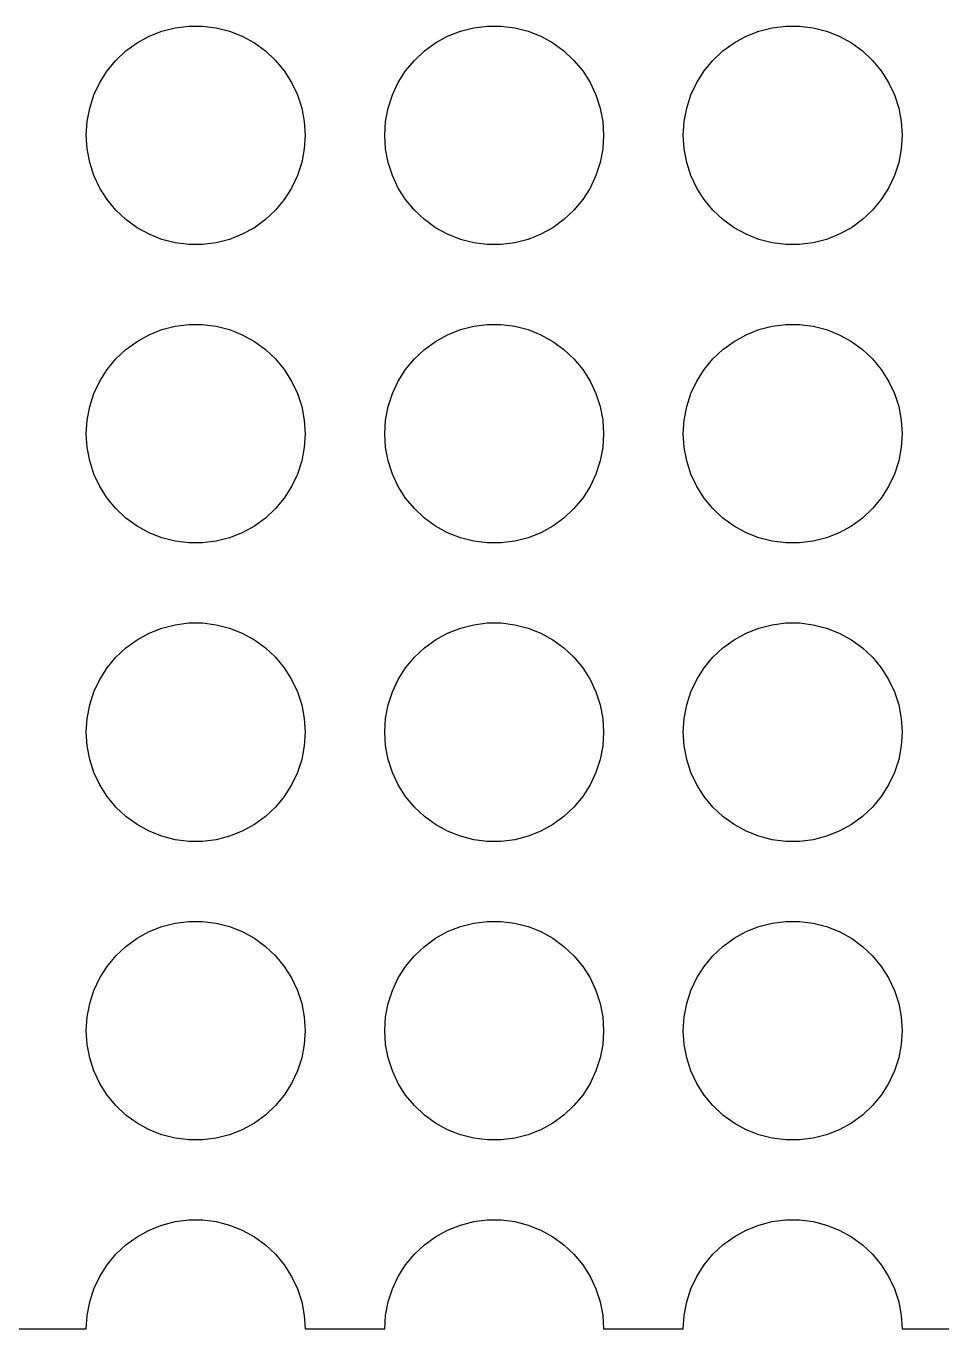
# Model space of a CAD drawing. Header units: metres. Extents: x -98 to 98, y -142 to 142.
# Drawn here: x -46 to 0, y -142.5 to -77 of the extents above; entities that cross this region are included whole.
import ezdxf

# ---------------------------------------------------------------- set-up
doc = ezdxf.new("R2010")
doc.units = ezdxf.units.M

msp = doc.modelspace()

# ---------------------------------------------------------------- linework, layer by layer
for p, q in [((-39.1996, -77.2692), (-38.5306, -77.0974)), ((-38.5306, -77.0974), (-37.8453, -77.0108)), ((-37.8453, -77.0108), (-37.1546, -77.0108)), ((-37.1546, -77.0108), (-36.4694, -77.0974)), ((-36.4694, -77.0974), (-35.8004, -77.2692)), ((-24.1996, -77.2692), (-23.5306, -77.0974)), ((-23.5306, -77.0974), (-22.8453, -77.0108)), ((-22.8453, -77.0108), (-22.1546, -77.0108)), ((-22.1546, -77.0108), (-21.4694, -77.0974)), ((-21.4694, -77.0974), (-20.8004, -77.2692)), ((-9.19958, -77.2692), (-8.53059, -77.0974)), ((-8.53059, -77.0974), (-7.84534, -77.0108)), ((-7.84534, -77.0108), (-7.15465, -77.0108)), ((-7.15465, -77.0108), (-6.46939, -77.0974)), ((-6.46939, -77.0974), (-5.8004, -77.2692)), ((-41.0058, -78.2622), (-40.447, -77.8562)), ((-40.447, -77.8562), (-39.8418, -77.5235)), ((-39.8418, -77.5235), (-39.1996, -77.2692)), ((-35.8004, -77.2692), (-35.1582, -77.5235)), ((-35.1582, -77.5235), (-34.5529, -77.8562)), ((-34.5529, -77.8562), (-33.9942, -78.2622)), ((-26.0058, -78.2622), (-25.447, -77.8562)), ((-25.447, -77.8562), (-24.8418, -77.5235)), ((-24.8418, -77.5235), (-24.1996, -77.2692)), ((-20.8004, -77.2692), (-20.1582, -77.5235)), ((-20.1582, -77.5235), (-19.5529, -77.8562)), ((-19.5529, -77.8562), (-18.9942, -78.2622)), ((-11.0058, -78.2622), (-10.447, -77.8562)), ((-10.447, -77.8562), (-9.84178, -77.5235)), ((-9.84178, -77.5235), (-9.19958, -77.2692)), ((-5.8004, -77.2692), (-5.1582, -77.5235)), ((-5.1582, -77.5235), (-4.55295, -77.8562)), ((-4.55295, -77.8562), (-3.99416, -78.2622)), ((-41.5093, -78.735), (-41.0058, -78.2622)), ((-33.9942, -78.2622), (-33.4907, -78.735)), ((-26.5093, -78.735), (-26.0058, -78.2622)), ((-18.9942, -78.2622), (-18.4907, -78.735)), ((-11.5093, -78.735), (-11.0058, -78.2622)), ((-3.99416, -78.2622), (-3.49066, -78.735)), ((-41.9496, -79.2672), (-41.5093, -78.735)), ((-33.4907, -78.735), (-33.0504, -79.2672)), ((-26.9496, -79.2672), (-26.5093, -78.735)), ((-18.4907, -78.735), (-18.0504, -79.2672)), ((-11.9496, -79.2672), (-11.5093, -78.735)), ((-3.49066, -78.735), (-3.0504, -79.2672)), ((-42.6138, -80.4753), (-42.3197, -79.8504)), ((-42.3197, -79.8504), (-41.9496, -79.2672)), ((-33.0504, -79.2672), (-32.6803, -79.8504)), ((-32.6803, -79.8504), (-32.3862, -80.4753)), ((-27.6138, -80.4753), (-27.3197, -79.8504)), ((-27.3197, -79.8504), (-26.9496, -79.2672)), ((-18.0504, -79.2672), (-17.6803, -79.8504)), ((-17.6803, -79.8504), (-17.3862, -80.4753)), ((-12.6138, -80.4753), (-12.3197, -79.8504)), ((-12.3197, -79.8504), (-11.9496, -79.2672)), ((-3.0504, -79.2672), (-2.68031, -79.8504)), ((-2.68031, -79.8504), (-2.38622, -80.4753)), ((-42.8272, -81.1322), (-42.6138, -80.4753)), ((-32.3862, -80.4753), (-32.1728, -81.1322)), ((-27.8272, -81.1322), (-27.6138, -80.4753)), ((-17.3862, -80.4753), (-17.1728, -81.1322)), ((-12.8272, -81.1322), (-12.6138, -80.4753)), ((-2.38622, -80.4753), (-2.17279, -81.1322)), ((-42.9566, -81.8107), (-42.8272, -81.1322)), ((-32.1728, -81.1322), (-32.0434, -81.8107)), ((-27.9566, -81.8107), (-27.8272, -81.1322)), ((-17.1728, -81.1322), (-17.0434, -81.8107)), ((-12.9566, -81.8107), (-12.8272, -81.1322)), ((-2.17279, -81.1322), (-2.04337, -81.8107)), ((-43, -82.5), (-42.9566, -81.8107)), ((-32.0434, -81.8107), (-32, -82.5)), ((-28, -82.5), (-27.9566, -81.8107)), ((-17.0434, -81.8107), (-17, -82.5)), ((-13, -82.5), (-12.9566, -81.8107)), ((-2.04337, -81.8107), (-2, -82.5)), ((-42.9566, -83.1893), (-43, -82.5)), ((-32, -82.5), (-32.0434, -83.1893)), ((-27.9566, -83.1893), (-28, -82.5)), ((-17, -82.5), (-17.0434, -83.1893)), ((-12.9566, -83.1893), (-13, -82.5)), ((-2, -82.5), (-2.04337, -83.1893)), ((-42.8272, -83.8678), (-42.9566, -83.1893)), ((-32.0434, -83.1893), (-32.1728, -83.8678)), ((-27.8272, -83.8678), (-27.9566, -83.1893)), ((-17.0434, -83.1893), (-17.1728, -83.8678)), ((-12.8272, -83.8678), (-12.9566, -83.1893)), ((-2.04337, -83.1893), (-2.17279, -83.8678)), ((-42.6138, -84.5247), (-42.8272, -83.8678)), ((-32.1728, -83.8678), (-32.3862, -84.5247)), ((-27.6138, -84.5247), (-27.8272, -83.8678)), ((-17.1728, -83.8678), (-17.3862, -84.5247)), ((-12.6138, -84.5247), (-12.8272, -83.8678)), ((-2.17279, -83.8678), (-2.38622, -84.5247)), ((-42.3197, -85.1496), (-42.6138, -84.5247)), ((-32.3862, -84.5247), (-32.6803, -85.1496)), ((-27.3197, -85.1496), (-27.6138, -84.5247)), ((-17.3862, -84.5247), (-17.6803, -85.1496)), ((-12.3197, -85.1496), (-12.6138, -84.5247)), ((-2.38622, -84.5247), (-2.68031, -85.1496)), ((-41.9496, -85.7328), (-42.3197, -85.1496)), ((-41.5093, -86.265), (-41.9496, -85.7328)), ((-33.0504, -85.7328), (-33.4907, -86.265)), ((-32.6803, -85.1496), (-33.0504, -85.7328)), ((-26.9496, -85.7328), (-27.3197, -85.1496)), ((-26.5093, -86.265), (-26.9496, -85.7328)), ((-18.0504, -85.7328), (-18.4907, -86.265)), ((-17.6803, -85.1496), (-18.0504, -85.7328)), ((-11.9496, -85.7328), (-12.3197, -85.1496)), ((-11.5093, -86.265), (-11.9496, -85.7328)), ((-3.0504, -85.7328), (-3.49066, -86.265)), ((-2.68031, -85.1496), (-3.0504, -85.7328)), ((-41.0058, -86.7378), (-41.5093, -86.265)), ((-33.4907, -86.265), (-33.9942, -86.7378)), ((-26.0058, -86.7378), (-26.5093, -86.265)), ((-18.4907, -86.265), (-18.9942, -86.7378)), ((-11.0058, -86.7378), (-11.5093, -86.265)), ((-3.49066, -86.265), (-3.99416, -86.7378)), ((-40.447, -87.1438), (-41.0058, -86.7378)), ((-33.9942, -86.7378), (-34.5529, -87.1438)), ((-25.447, -87.1438), (-26.0058, -86.7378)), ((-18.9942, -86.7378), (-19.5529, -87.1438)), ((-10.447, -87.1438), (-11.0058, -86.7378)), ((-3.99416, -86.7378), (-4.55295, -87.1438)), ((-39.8418, -87.4765), (-40.447, -87.1438)), ((-39.1996, -87.7308), (-39.8418, -87.4765)), ((-38.5306, -87.9026), (-39.1996, -87.7308)), ((-35.8004, -87.7308), (-36.4694, -87.9026)), ((-35.1582, -87.4765), (-35.8004, -87.7308)), ((-34.5529, -87.1438), (-35.1582, -87.4765)), ((-24.8418, -87.4765), (-25.447, -87.1438)), ((-24.1996, -87.7308), (-24.8418, -87.4765)), ((-23.5306, -87.9026), (-24.1996, -87.7308)), ((-20.8004, -87.7308), (-21.4694, -87.9026)), ((-20.1582, -87.4765), (-20.8004, -87.7308)), ((-19.5529, -87.1438), (-20.1582, -87.4765)), ((-9.84178, -87.4765), (-10.447, -87.1438)), ((-9.19958, -87.7308), (-9.84178, -87.4765)), ((-8.53059, -87.9026), (-9.19958, -87.7308)), ((-5.8004, -87.7308), (-6.46939, -87.9026)), ((-5.1582, -87.4765), (-5.8004, -87.7308)), ((-4.55295, -87.1438), (-5.1582, -87.4765)), ((-37.8453, -87.9891), (-38.5306, -87.9026)), ((-37.1546, -87.9891), (-37.8453, -87.9891)), ((-36.4694, -87.9026), (-37.1546, -87.9891)), ((-22.8453, -87.9891), (-23.5306, -87.9026)), ((-22.1546, -87.9891), (-22.8453, -87.9891)), ((-21.4694, -87.9026), (-22.1546, -87.9891)), ((-7.84534, -87.9891), (-8.53059, -87.9026)), ((-7.15465, -87.9891), (-7.84534, -87.9891)), ((-6.46939, -87.9026), (-7.15465, -87.9891)), ((-39.8418, -92.5235), (-39.1996, -92.2692)), ((-39.1996, -92.2692), (-38.5306, -92.0974)), ((-38.5306, -92.0974), (-37.8453, -92.0108)), ((-37.8453, -92.0108), (-37.1546, -92.0108)), ((-37.1546, -92.0108), (-36.4694, -92.0974)), ((-36.4694, -92.0974), (-35.8004, -92.2692)), ((-35.8004, -92.2692), (-35.1582, -92.5235)), ((-24.8418, -92.5235), (-24.1996, -92.2692)), ((-24.1996, -92.2692), (-23.5306, -92.0974)), ((-23.5306, -92.0974), (-22.8453, -92.0108)), ((-22.8453, -92.0108), (-22.1546, -92.0108)), ((-22.1546, -92.0108), (-21.4694, -92.0974)), ((-21.4694, -92.0974), (-20.8004, -92.2692)), ((-20.8004, -92.2692), (-20.1582, -92.5235)), ((-9.84178, -92.5235), (-9.19958, -92.2692)), ((-9.19958, -92.2692), (-8.53059, -92.0974)), ((-8.53059, -92.0974), (-7.84534, -92.0108)), ((-7.84534, -92.0108), (-7.15465, -92.0108)), ((-7.15465, -92.0108), (-6.46939, -92.0974)), ((-6.46939, -92.0974), (-5.8004, -92.2692)), ((-5.8004, -92.2692), (-5.1582, -92.5235)), ((-41.0058, -93.2622), (-40.447, -92.8562)), ((-40.447, -92.8562), (-39.8418, -92.5235)), ((-35.1582, -92.5235), (-34.5529, -92.8562)), ((-34.5529, -92.8562), (-33.9942, -93.2622)), ((-26.0058, -93.2622), (-25.447, -92.8562)), ((-25.447, -92.8562), (-24.8418, -92.5235)), ((-20.1582, -92.5235), (-19.5529, -92.8562)), ((-19.5529, -92.8562), (-18.9942, -93.2622)), ((-11.0058, -93.2622), (-10.447, -92.8562)), ((-10.447, -92.8562), (-9.84178, -92.5235)), ((-5.1582, -92.5235), (-4.55295, -92.8562)), ((-4.55295, -92.8562), (-3.99416, -93.2622)), ((-41.5093, -93.735), (-41.0058, -93.2622)), ((-33.9942, -93.2622), (-33.4907, -93.735)), ((-26.5093, -93.735), (-26.0058, -93.2622)), ((-18.9942, -93.2622), (-18.4907, -93.735)), ((-11.5093, -93.735), (-11.0058, -93.2622)), ((-3.99416, -93.2622), (-3.49066, -93.735)), ((-42.3197, -94.8504), (-41.9496, -94.2672)), ((-41.9496, -94.2672), (-41.5093, -93.735)), ((-33.4907, -93.735), (-33.0504, -94.2672)), ((-33.0504, -94.2672), (-32.6803, -94.8504)), ((-27.3197, -94.8504), (-26.9496, -94.2672)), ((-26.9496, -94.2672), (-26.5093, -93.735)), ((-18.4907, -93.735), (-18.0504, -94.2672)), ((-18.0504, -94.2672), (-17.6803, -94.8504)), ((-12.3197, -94.8504), (-11.9496, -94.2672)), ((-11.9496, -94.2672), (-11.5093, -93.735)), ((-3.49066, -93.735), (-3.0504, -94.2672)), ((-3.0504, -94.2672), (-2.68031, -94.8504)), ((-42.6138, -95.4753), (-42.3197, -94.8504)), ((-32.6803, -94.8504), (-32.3862, -95.4753)), ((-27.6138, -95.4753), (-27.3197, -94.8504)), ((-17.6803, -94.8504), (-17.3862, -95.4753)), ((-12.6138, -95.4753), (-12.3197, -94.8504)), ((-2.68031, -94.8504), (-2.38622, -95.4753)), ((-42.8272, -96.1322), (-42.6138, -95.4753)), ((-32.3862, -95.4753), (-32.1728, -96.1322)), ((-27.8272, -96.1322), (-27.6138, -95.4753)), ((-17.3862, -95.4753), (-17.1728, -96.1322)), ((-12.8272, -96.1322), (-12.6138, -95.4753)), ((-2.38622, -95.4753), (-2.17279, -96.1322)), ((-42.9566, -96.8107), (-42.8272, -96.1322)), ((-32.1728, -96.1322), (-32.0434, -96.8107)), ((-27.9566, -96.8107), (-27.8272, -96.1322)), ((-17.1728, -96.1322), (-17.0434, -96.8107)), ((-12.9566, -96.8107), (-12.8272, -96.1322)), ((-2.17279, -96.1322), (-2.04337, -96.8107)), ((-43, -97.5), (-42.9566, -96.8107)), ((-32.0434, -96.8107), (-32, -97.5)), ((-28, -97.5), (-27.9566, -96.8107)), ((-17.0434, -96.8107), (-17, -97.5)), ((-13, -97.5), (-12.9566, -96.8107)), ((-2.04337, -96.8107), (-2, -97.5)), ((-42.9566, -98.1893), (-43, -97.5)), ((-32, -97.5), (-32.0434, -98.1893)), ((-27.9566, -98.1893), (-28, -97.5)), ((-17, -97.5), (-17.0434, -98.1893)), ((-12.9566, -98.1893), (-13, -97.5)), ((-2, -97.5), (-2.04337, -98.1893)), ((-42.8272, -98.8678), (-42.9566, -98.1893)), ((-32.0434, -98.1893), (-32.1728, -98.8678)), ((-27.8272, -98.8678), (-27.9566, -98.1893)), ((-17.0434, -98.1893), (-17.1728, -98.8678)), ((-12.8272, -98.8678), (-12.9566, -98.1893)), ((-2.04337, -98.1893), (-2.17279, -98.8678)), ((-42.6138, -99.5247), (-42.8272, -98.8678)), ((-32.1728, -98.8678), (-32.3862, -99.5247)), ((-27.6138, -99.5247), (-27.8272, -98.8678)), ((-17.1728, -98.8678), (-17.3862, -99.5247)), ((-12.6138, -99.5247), (-12.8272, -98.8678)), ((-2.17279, -98.8678), (-2.38622, -99.5247)), ((-42.3197, -100.15), (-42.6138, -99.5247)), ((-32.3862, -99.5247), (-32.6803, -100.15)), ((-27.3197, -100.15), (-27.6138, -99.5247)), ((-17.3862, -99.5247), (-17.6803, -100.15)), ((-12.3197, -100.15), (-12.6138, -99.5247)), ((-2.38622, -99.5247), (-2.68031, -100.15)), ((-41.9496, -100.733), (-42.3197, -100.15)), ((-32.6803, -100.15), (-33.0504, -100.733)), ((-26.9496, -100.733), (-27.3197, -100.15)), ((-17.6803, -100.15), (-18.0504, -100.733)), ((-11.9496, -100.733), (-12.3197, -100.15)), ((-2.68031, -100.15), (-3.0504, -100.733)), ((-41.5093, -101.265), (-41.9496, -100.733)), ((-33.0504, -100.733), (-33.4907, -101.265)), ((-26.5093, -101.265), (-26.9496, -100.733)), ((-18.0504, -100.733), (-18.4907, -101.265)), ((-11.5093, -101.265), (-11.9496, -100.733)), ((-3.0504, -100.733), (-3.49066, -101.265)), ((-41.0058, -101.738), (-41.5093, -101.265)), ((-33.4907, -101.265), (-33.9942, -101.738)), ((-26.0058, -101.738), (-26.5093, -101.265)), ((-18.4907, -101.265), (-18.9942, -101.738)), ((-11.0058, -101.738), (-11.5093, -101.265)), ((-3.49066, -101.265), (-3.99416, -101.738)), ((-40.447, -102.144), (-41.0058, -101.738)), ((-39.8418, -102.477), (-40.447, -102.144)), ((-34.5529, -102.144), (-35.1582, -102.477)), ((-33.9942, -101.738), (-34.5529, -102.144)), ((-25.447, -102.144), (-26.0058, -101.738)), ((-24.8418, -102.477), (-25.447, -102.144)), ((-19.5529, -102.144), (-20.1582, -102.477)), ((-18.9942, -101.738), (-19.5529, -102.144)), ((-10.447, -102.144), (-11.0058, -101.738)), ((-9.84178, -102.477), (-10.447, -102.144)), ((-4.55295, -102.144), (-5.1582, -102.477)), ((-3.99416, -101.738), (-4.55295, -102.144)), ((-39.1996, -102.731), (-39.8418, -102.477)), ((-38.5306, -102.903), (-39.1996, -102.731)), ((-35.8004, -102.731), (-36.4694, -102.903)), ((-35.1582, -102.477), (-35.8004, -102.731)), ((-24.1996, -102.731), (-24.8418, -102.477)), ((-23.5306, -102.903), (-24.1996, -102.731)), ((-20.8004, -102.731), (-21.4694, -102.903)), ((-20.1582, -102.477), (-20.8004, -102.731)), ((-9.19958, -102.731), (-9.84178, -102.477)), ((-8.53059, -102.903), (-9.19958, -102.731)), ((-5.8004, -102.731), (-6.46939, -102.903)), ((-5.1582, -102.477), (-5.8004, -102.731)), ((-37.8453, -102.989), (-38.5306, -102.903)), ((-37.1546, -102.989), (-37.8453, -102.989)), ((-36.4694, -102.903), (-37.1546, -102.989)), ((-22.8453, -102.989), (-23.5306, -102.903)), ((-22.1546, -102.989), (-22.8453, -102.989)), ((-21.4694, -102.903), (-22.1546, -102.989)), ((-7.84534, -102.989), (-8.53059, -102.903)), ((-7.15465, -102.989), (-7.84534, -102.989)), ((-6.46939, -102.903), (-7.15465, -102.989)), ((-39.8418, -107.523), (-39.1996, -107.269)), ((-39.1996, -107.269), (-38.5306, -107.097)), ((-38.5306, -107.097), (-37.8453, -107.011)), ((-37.8453, -107.011), (-37.1546, -107.011)), ((-37.1546, -107.011), (-36.4694, -107.097)), ((-36.4694, -107.097), (-35.8004, -107.269)), ((-35.8004, -107.269), (-35.1582, -107.523)), ((-24.8418, -107.523), (-24.1996, -107.269)), ((-24.1996, -107.269), (-23.5306, -107.097)), ((-23.5306, -107.097), (-22.8453, -107.011)), ((-22.8453, -107.011), (-22.1546, -107.011)), ((-22.1546, -107.011), (-21.4694, -107.097)), ((-21.4694, -107.097), (-20.8004, -107.269)), ((-20.8004, -107.269), (-20.1582, -107.523)), ((-9.84178, -107.523), (-9.19958, -107.269)), ((-9.19958, -107.269), (-8.53059, -107.097)), ((-8.53059, -107.097), (-7.84534, -107.011)), ((-7.84534, -107.011), (-7.15465, -107.011)), ((-7.15465, -107.011), (-6.46939, -107.097)), ((-6.46939, -107.097), (-5.8004, -107.269)), ((-5.8004, -107.269), (-5.1582, -107.523)), ((-41.0058, -108.262), (-40.447, -107.856)), ((-40.447, -107.856), (-39.8418, -107.523)), ((-35.1582, -107.523), (-34.5529, -107.856)), ((-34.5529, -107.856), (-33.9942, -108.262)), ((-26.0058, -108.262), (-25.447, -107.856)), ((-25.447, -107.856), (-24.8418, -107.523)), ((-20.1582, -107.523), (-19.5529, -107.856)), ((-19.5529, -107.856), (-18.9942, -108.262)), ((-11.0058, -108.262), (-10.447, -107.856)), ((-10.447, -107.856), (-9.84178, -107.523)), ((-5.1582, -107.523), (-4.55295, -107.856)), ((-4.55295, -107.856), (-3.99416, -108.262)), ((-41.5093, -108.735), (-41.0058, -108.262)), ((-33.9942, -108.262), (-33.4907, -108.735)), ((-26.5093, -108.735), (-26.0058, -108.262)), ((-18.9942, -108.262), (-18.4907, -108.735)), ((-11.5093, -108.735), (-11.0058, -108.262)), ((-3.99416, -108.262), (-3.49066, -108.735)), ((-42.3197, -109.85), (-41.9496, -109.267)), ((-41.9496, -109.267), (-41.5093, -108.735)), ((-33.4907, -108.735), (-33.0504, -109.267)), ((-33.0504, -109.267), (-32.6803, -109.85)), ((-27.3197, -109.85), (-26.9496, -109.267)), ((-26.9496, -109.267), (-26.5093, -108.735)), ((-18.4907, -108.735), (-18.0504, -109.267)), ((-18.0504, -109.267), (-17.6803, -109.85)), ((-12.3197, -109.85), (-11.9496, -109.267)), ((-11.9496, -109.267), (-11.5093, -108.735)), ((-3.49066, -108.735), (-3.0504, -109.267)), ((-3.0504, -109.267), (-2.68031, -109.85)), ((-42.6138, -110.475), (-42.3197, -109.85)), ((-32.6803, -109.85), (-32.3862, -110.475)), ((-27.6138, -110.475), (-27.3197, -109.85)), ((-17.6803, -109.85), (-17.3862, -110.475)), ((-12.6138, -110.475), (-12.3197, -109.85)), ((-2.68031, -109.85), (-2.38622, -110.475)), ((-42.8272, -111.132), (-42.6138, -110.475)), ((-32.3862, -110.475), (-32.1728, -111.132)), ((-27.8272, -111.132), (-27.6138, -110.475)), ((-17.3862, -110.475), (-17.1728, -111.132)), ((-12.8272, -111.132), (-12.6138, -110.475)), ((-2.38622, -110.475), (-2.17279, -111.132)), ((-42.9566, -111.811), (-42.8272, -111.132)), ((-32.1728, -111.132), (-32.0434, -111.811)), ((-27.9566, -111.811), (-27.8272, -111.132)), ((-17.1728, -111.132), (-17.0434, -111.811)), ((-12.9566, -111.811), (-12.8272, -111.132)), ((-2.17279, -111.132), (-2.04337, -111.811)), ((-43, -112.5), (-42.9566, -111.811)), ((-32.0434, -111.811), (-32, -112.5)), ((-28, -112.5), (-27.9566, -111.811)), ((-17.0434, -111.811), (-17, -112.5)), ((-13, -112.5), (-12.9566, -111.811)), ((-2.04337, -111.811), (-2, -112.5)), ((-42.9566, -113.189), (-43, -112.5)), ((-32, -112.5), (-32.0434, -113.189)), ((-27.9566, -113.189), (-28, -112.5)), ((-17, -112.5), (-17.0434, -113.189)), ((-12.9566, -113.189), (-13, -112.5)), ((-2, -112.5), (-2.04337, -113.189)), ((-42.8272, -113.868), (-42.9566, -113.189)), ((-32.0434, -113.189), (-32.1728, -113.868)), ((-27.8272, -113.868), (-27.9566, -113.189)), ((-17.0434, -113.189), (-17.1728, -113.868)), ((-12.8272, -113.868), (-12.9566, -113.189)), ((-2.04337, -113.189), (-2.17279, -113.868)), ((-42.6138, -114.525), (-42.8272, -113.868)), ((-32.1728, -113.868), (-32.3862, -114.525)), ((-27.6138, -114.525), (-27.8272, -113.868)), ((-17.1728, -113.868), (-17.3862, -114.525)), ((-12.6138, -114.525), (-12.8272, -113.868)), ((-2.17279, -113.868), (-2.38622, -114.525)), ((-42.3197, -115.15), (-42.6138, -114.525)), ((-32.3862, -114.525), (-32.6803, -115.15)), ((-27.3197, -115.15), (-27.6138, -114.525)), ((-17.3862, -114.525), (-17.6803, -115.15)), ((-12.3197, -115.15), (-12.6138, -114.525)), ((-2.38622, -114.525), (-2.68031, -115.15)), ((-41.9496, -115.733), (-42.3197, -115.15)), ((-32.6803, -115.15), (-33.0504, -115.733)), ((-26.9496, -115.733), (-27.3197, -115.15)), ((-17.6803, -115.15), (-18.0504, -115.733)), ((-11.9496, -115.733), (-12.3197, -115.15)), ((-2.68031, -115.15), (-3.0504, -115.733)), ((-41.5093, -116.265), (-41.9496, -115.733)), ((-33.0504, -115.733), (-33.4907, -116.265)), ((-26.5093, -116.265), (-26.9496, -115.733)), ((-18.0504, -115.733), (-18.4907, -116.265)), ((-11.5093, -116.265), (-11.9496, -115.733)), ((-3.0504, -115.733), (-3.49066, -116.265)), ((-41.0058, -116.738), (-41.5093, -116.265)), ((-33.4907, -116.265), (-33.9942, -116.738)), ((-26.0058, -116.738), (-26.5093, -116.265)), ((-18.4907, -116.265), (-18.9942, -116.738)), ((-11.0058, -116.738), (-11.5093, -116.265)), ((-3.49066, -116.265), (-3.99416, -116.738)), ((-40.447, -117.144), (-41.0058, -116.738)), ((-39.8418, -117.477), (-40.447, -117.144)), ((-34.5529, -117.144), (-35.1582, -117.477)), ((-33.9942, -116.738), (-34.5529, -117.144)), ((-25.447, -117.144), (-26.0058, -116.738)), ((-24.8418, -117.477), (-25.447, -117.144)), ((-19.5529, -117.144), (-20.1582, -117.477)), ((-18.9942, -116.738), (-19.5529, -117.144)), ((-10.447, -117.144), (-11.0058, -116.738)), ((-9.84178, -117.477), (-10.447, -117.144)), ((-4.55295, -117.144), (-5.1582, -117.477)), ((-3.99416, -116.738), (-4.55295, -117.144)), ((-39.1996, -117.731), (-39.8418, -117.477)), ((-38.5306, -117.903), (-39.1996, -117.731)), ((-35.8004, -117.731), (-36.4694, -117.903)), ((-35.1582, -117.477), (-35.8004, -117.731)), ((-24.1996, -117.731), (-24.8418, -117.477)), ((-23.5306, -117.903), (-24.1996, -117.731)), ((-20.8004, -117.731), (-21.4694, -117.903)), ((-20.1582, -117.477), (-20.8004, -117.731)), ((-9.19958, -117.731), (-9.84178, -117.477)), ((-8.53059, -117.903), (-9.19958, -117.731)), ((-5.8004, -117.731), (-6.46939, -117.903)), ((-5.1582, -117.477), (-5.8004, -117.731)), ((-37.8453, -117.989), (-38.5306, -117.903)), ((-37.1546, -117.989), (-37.8453, -117.989)), ((-36.4694, -117.903), (-37.1546, -117.989)), ((-22.8453, -117.989), (-23.5306, -117.903)), ((-22.1546, -117.989), (-22.8453, -117.989)), ((-21.4694, -117.903), (-22.1546, -117.989)), ((-7.84534, -117.989), (-8.53059, -117.903)), ((-7.15465, -117.989), (-7.84534, -117.989)), ((-6.46939, -117.903), (-7.15465, -117.989)), ((-39.8418, -122.523), (-39.1996, -122.269)), ((-39.1996, -122.269), (-38.5306, -122.097)), ((-38.5306, -122.097), (-37.8453, -122.011)), ((-37.8453, -122.011), (-37.1546, -122.011)), ((-37.1546, -122.011), (-36.4694, -122.097)), ((-36.4694, -122.097), (-35.8004, -122.269)), ((-35.8004, -122.269), (-35.1582, -122.523)), ((-24.8418, -122.523), (-24.1996, -122.269)), ((-24.1996, -122.269), (-23.5306, -122.097)), ((-23.5306, -122.097), (-22.8453, -122.011)), ((-22.8453, -122.011), (-22.1546, -122.011)), ((-22.1546, -122.011), (-21.4694, -122.097)), ((-21.4694, -122.097), (-20.8004, -122.269)), ((-20.8004, -122.269), (-20.1582, -122.523)), ((-9.84178, -122.523), (-9.19958, -122.269)), ((-9.19958, -122.269), (-8.53059, -122.097)), ((-8.53059, -122.097), (-7.84534, -122.011)), ((-7.84534, -122.011), (-7.15465, -122.011)), ((-7.15465, -122.011), (-6.46939, -122.097)), ((-6.46939, -122.097), (-5.8004, -122.269)), ((-5.8004, -122.269), (-5.1582, -122.523)), ((-41.0058, -123.262), (-40.447, -122.856)), ((-40.447, -122.856), (-39.8418, -122.523)), ((-35.1582, -122.523), (-34.5529, -122.856)), ((-34.5529, -122.856), (-33.9942, -123.262)), ((-26.0058, -123.262), (-25.447, -122.856)), ((-25.447, -122.856), (-24.8418, -122.523)), ((-20.1582, -122.523), (-19.5529, -122.856)), ((-19.5529, -122.856), (-18.9942, -123.262)), ((-11.0058, -123.262), (-10.447, -122.856)), ((-10.447, -122.856), (-9.84178, -122.523)), ((-5.1582, -122.523), (-4.55295, -122.856)), ((-4.55295, -122.856), (-3.99416, -123.262)), ((-41.9496, -124.267), (-41.5093, -123.735)), ((-41.5093, -123.735), (-41.0058, -123.262)), ((-33.9942, -123.262), (-33.4907, -123.735)), ((-33.4907, -123.735), (-33.0504, -124.267)), ((-26.9496, -124.267), (-26.5093, -123.735)), ((-26.5093, -123.735), (-26.0058, -123.262)), ((-18.9942, -123.262), (-18.4907, -123.735)), ((-18.4907, -123.735), (-18.0504, -124.267)), ((-11.9496, -124.267), (-11.5093, -123.735)), ((-11.5093, -123.735), (-11.0058, -123.262)), ((-3.99416, -123.262), (-3.49066, -123.735)), ((-3.49066, -123.735), (-3.0504, -124.267)), ((-42.3197, -124.85), (-41.9496, -124.267)), ((-33.0504, -124.267), (-32.6803, -124.85)), ((-27.3197, -124.85), (-26.9496, -124.267)), ((-18.0504, -124.267), (-17.6803, -124.85)), ((-12.3197, -124.85), (-11.9496, -124.267)), ((-3.0504, -124.267), (-2.68031, -124.85)), ((-42.6138, -125.475), (-42.3197, -124.85)), ((-32.6803, -124.85), (-32.3862, -125.475)), ((-27.6138, -125.475), (-27.3197, -124.85)), ((-17.6803, -124.85), (-17.3862, -125.475)), ((-12.6138, -125.475), (-12.3197, -124.85)), ((-2.68031, -124.85), (-2.38622, -125.475)), ((-42.8272, -126.132), (-42.6138, -125.475)), ((-32.3862, -125.475), (-32.1728, -126.132)), ((-27.8272, -126.132), (-27.6138, -125.475)), ((-17.3862, -125.475), (-17.1728, -126.132)), ((-12.8272, -126.132), (-12.6138, -125.475)), ((-2.38622, -125.475), (-2.17279, -126.132)), ((-42.9566, -126.811), (-42.8272, -126.132)), ((-32.1728, -126.132), (-32.0434, -126.811)), ((-27.9566, -126.811), (-27.8272, -126.132)), ((-17.1728, -126.132), (-17.0434, -126.811)), ((-12.9566, -126.811), (-12.8272, -126.132)), ((-2.17279, -126.132), (-2.04337, -126.811)), ((-43, -127.5), (-42.9566, -126.811)), ((-32.0434, -126.811), (-32, -127.5)), ((-28, -127.5), (-27.9566, -126.811)), ((-17.0434, -126.811), (-17, -127.5)), ((-13, -127.5), (-12.9566, -126.811)), ((-2.04337, -126.811), (-2, -127.5)), ((-42.9566, -128.189), (-43, -127.5)), ((-32, -127.5), (-32.0434, -128.189)), ((-27.9566, -128.189), (-28, -127.5)), ((-17, -127.5), (-17.0434, -128.189)), ((-12.9566, -128.189), (-13, -127.5)), ((-2, -127.5), (-2.04337, -128.189)), ((-42.8272, -128.868), (-42.9566, -128.189)), ((-32.0434, -128.189), (-32.1728, -128.868)), ((-27.8272, -128.868), (-27.9566, -128.189)), ((-17.0434, -128.189), (-17.1728, -128.868)), ((-12.8272, -128.868), (-12.9566, -128.189)), ((-2.04337, -128.189), (-2.17279, -128.868)), ((-42.6138, -129.525), (-42.8272, -128.868)), ((-32.1728, -128.868), (-32.3862, -129.525)), ((-27.6138, -129.525), (-27.8272, -128.868)), ((-17.1728, -128.868), (-17.3862, -129.525)), ((-12.6138, -129.525), (-12.8272, -128.868)), ((-2.17279, -128.868), (-2.38622, -129.525)), ((-42.3197, -130.15), (-42.6138, -129.525)), ((-32.3862, -129.525), (-32.6803, -130.15)), ((-27.3197, -130.15), (-27.6138, -129.525)), ((-17.3862, -129.525), (-17.6803, -130.15)), ((-12.3197, -130.15), (-12.6138, -129.525)), ((-2.38622, -129.525), (-2.68031, -130.15)), ((-41.9496, -130.733), (-42.3197, -130.15)), ((-32.6803, -130.15), (-33.0504, -130.733)), ((-26.9496, -130.733), (-27.3197, -130.15)), ((-17.6803, -130.15), (-18.0504, -130.733)), ((-11.9496, -130.733), (-12.3197, -130.15)), ((-2.68031, -130.15), (-3.0504, -130.733)), ((-41.5093, -131.265), (-41.9496, -130.733)), ((-33.0504, -130.733), (-33.4907, -131.265)), ((-26.5093, -131.265), (-26.9496, -130.733)), ((-18.0504, -130.733), (-18.4907, -131.265)), ((-11.5093, -131.265), (-11.9496, -130.733)), ((-3.0504, -130.733), (-3.49066, -131.265)), ((-41.0058, -131.738), (-41.5093, -131.265)), ((-33.4907, -131.265), (-33.9942, -131.738)), ((-26.0058, -131.738), (-26.5093, -131.265)), ((-18.4907, -131.265), (-18.9942, -131.738)), ((-11.0058, -131.738), (-11.5093, -131.265)), ((-3.49066, -131.265), (-3.99416, -131.738)), ((-40.447, -132.144), (-41.0058, -131.738)), ((-39.8418, -132.477), (-40.447, -132.144)), ((-34.5529, -132.144), (-35.1582, -132.477)), ((-33.9942, -131.738), (-34.5529, -132.144)), ((-25.447, -132.144), (-26.0058, -131.738)), ((-24.8418, -132.477), (-25.447, -132.144)), ((-19.5529, -132.144), (-20.1582, -132.477)), ((-18.9942, -131.738), (-19.5529, -132.144)), ((-10.447, -132.144), (-11.0058, -131.738)), ((-9.84178, -132.477), (-10.447, -132.144)), ((-4.55295, -132.144), (-5.1582, -132.477)), ((-3.99416, -131.738), (-4.55295, -132.144)), ((-39.1996, -132.731), (-39.8418, -132.477)), ((-38.5306, -132.903), (-39.1996, -132.731)), ((-37.8453, -132.989), (-38.5306, -132.903)), ((-36.4694, -132.903), (-37.1546, -132.989)), ((-35.8004, -132.731), (-36.4694, -132.903)), ((-35.1582, -132.477), (-35.8004, -132.731)), ((-24.1996, -132.731), (-24.8418, -132.477)), ((-23.5306, -132.903), (-24.1996, -132.731)), ((-22.8453, -132.989), (-23.5306, -132.903)), ((-21.4694, -132.903), (-22.1546, -132.989)), ((-20.8004, -132.731), (-21.4694, -132.903)), ((-20.1582, -132.477), (-20.8004, -132.731)), ((-9.19958, -132.731), (-9.84178, -132.477)), ((-8.53059, -132.903), (-9.19958, -132.731)), ((-7.84534, -132.989), (-8.53059, -132.903)), ((-6.46939, -132.903), (-7.15465, -132.989)), ((-5.8004, -132.731), (-6.46939, -132.903)), ((-5.1582, -132.477), (-5.8004, -132.731)), ((-37.1546, -132.989), (-37.8453, -132.989)), ((-22.1546, -132.989), (-22.8453, -132.989)), ((-7.15465, -132.989), (-7.84534, -132.989)), ((-39.8418, -137.523), (-39.1996, -137.269)), ((-39.1996, -137.269), (-38.5306, -137.097)), ((-38.5306, -137.097), (-37.8453, -137.011)), ((-37.8453, -137.011), (-37.1546, -137.011)), ((-37.1546, -137.011), (-36.4694, -137.097)), ((-36.4694, -137.097), (-35.8004, -137.269)), ((-35.8004, -137.269), (-35.1582, -137.523)), ((-24.8418, -137.523), (-24.1996, -137.269)), ((-24.1996, -137.269), (-23.5306, -137.097)), ((-23.5306, -137.097), (-22.8453, -137.011)), ((-22.8453, -137.011), (-22.1546, -137.011)), ((-22.1546, -137.011), (-21.4694, -137.097)), ((-21.4694, -137.097), (-20.8004, -137.269)), ((-20.8004, -137.269), (-20.1582, -137.523)), ((-9.84178, -137.523), (-9.19958, -137.269)), ((-9.19958, -137.269), (-8.53059, -137.097)), ((-8.53059, -137.097), (-7.84534, -137.011)), ((-7.84534, -137.011), (-7.15465, -137.011)), ((-7.15465, -137.011), (-6.46939, -137.097)), ((-6.46939, -137.097), (-5.8004, -137.269)), ((-5.8004, -137.269), (-5.1582, -137.523)), ((-41.0058, -138.262), (-40.447, -137.856)), ((-40.447, -137.856), (-39.8418, -137.523)), ((-35.1582, -137.523), (-34.5529, -137.856)), ((-34.5529, -137.856), (-33.9942, -138.262)), ((-26.0058, -138.262), (-25.447, -137.856)), ((-25.447, -137.856), (-24.8418, -137.523)), ((-20.1582, -137.523), (-19.5529, -137.856)), ((-19.5529, -137.856), (-18.9942, -138.262)), ((-11.0058, -138.262), (-10.447, -137.856)), ((-10.447, -137.856), (-9.84178, -137.523)), ((-5.1582, -137.523), (-4.55295, -137.856)), ((-4.55295, -137.856), (-3.99416, -138.262)), ((-41.9496, -139.267), (-41.5093, -138.735)), ((-41.5093, -138.735), (-41.0058, -138.262)), ((-33.9942, -138.262), (-33.4907, -138.735)), ((-33.4907, -138.735), (-33.0504, -139.267)), ((-26.9496, -139.267), (-26.5093, -138.735)), ((-26.5093, -138.735), (-26.0058, -138.262)), ((-18.9942, -138.262), (-18.4907, -138.735)), ((-18.4907, -138.735), (-18.0504, -139.267)), ((-11.9496, -139.267), (-11.5093, -138.735)), ((-11.5093, -138.735), (-11.0058, -138.262)), ((-3.99416, -138.262), (-3.49066, -138.735)), ((-3.49066, -138.735), (-3.0504, -139.267)), ((-42.3197, -139.85), (-41.9496, -139.267)), ((-33.0504, -139.267), (-32.6803, -139.85)), ((-27.3197, -139.85), (-26.9496, -139.267)), ((-18.0504, -139.267), (-17.6803, -139.85)), ((-12.3197, -139.85), (-11.9496, -139.267)), ((-3.0504, -139.267), (-2.68031, -139.85)), ((-42.6138, -140.475), (-42.3197, -139.85)), ((-32.6803, -139.85), (-32.3862, -140.475)), ((-27.6138, -140.475), (-27.3197, -139.85)), ((-17.6803, -139.85), (-17.3862, -140.475)), ((-12.6138, -140.475), (-12.3197, -139.85)), ((-2.68031, -139.85), (-2.38622, -140.475)), ((-42.8272, -141.132), (-42.6138, -140.475)), ((-32.3862, -140.475), (-32.1728, -141.132)), ((-27.8272, -141.132), (-27.6138, -140.475)), ((-17.3862, -140.475), (-17.1728, -141.132)), ((-12.8272, -141.132), (-12.6138, -140.475)), ((-2.38622, -140.475), (-2.17279, -141.132)), ((-42.9566, -141.811), (-42.8272, -141.132)), ((-32.1728, -141.132), (-32.0434, -141.811)), ((-27.9566, -141.811), (-27.8272, -141.132)), ((-17.1728, -141.132), (-17.0434, -141.811)), ((-12.9566, -141.811), (-12.8272, -141.132)), ((-2.17279, -141.132), (-2.04337, -141.811)), ((-42.9994, -142.49), (-42.9566, -141.811)), ((-32.0434, -141.811), (-32.0006, -142.49)), ((-27.9994, -142.49), (-27.9566, -141.811)), ((-17.0434, -141.811), (-17.0006, -142.49)), ((-12.9994, -142.49), (-12.9566, -141.811)), ((-2.04337, -141.811), (-2.00061, -142.49)), ((-47.0006, -142.49), (-42.9994, -142.49)), ((-32.0006, -142.49), (-27.9994, -142.49)), ((-17.0006, -142.49), (-12.9994, -142.49)), ((-2.00061, -142.49), (2.00061, -142.49))]:
    msp.add_line(p, q)

doc.saveas('drawing.dxf')
